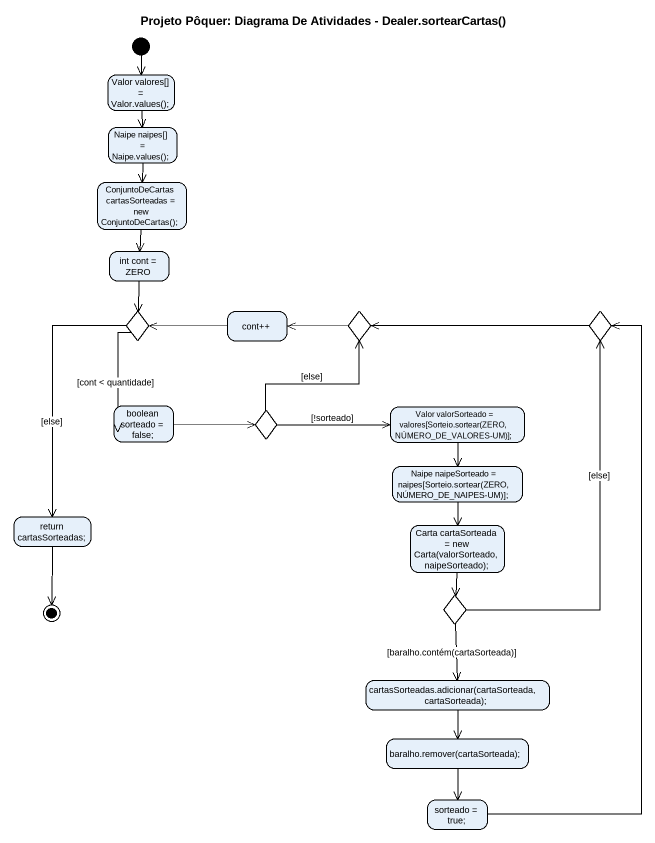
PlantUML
@startuml
title Projeto Pôquer: Diagrama De Atividades - Dealer.sortearCartas()
hide empty description
state "Valor valores[] = Valor.values();" as Valor_valores_Valor_values
state "Naipe naipes[] = Naipe.values();" as Naipe_naipes_Naipe_values
state "ConjuntoDeCartas cartasSorteadas = new ConjuntoDeCartas();" as ConjuntoDeCartas
state "int cont = ZERO" as int_cont_ZERO
state choice1 <<choice>>
state "cont++" as cont
state choice2 <<choice>>
state choice3 <<choice>>
state "boolean sorteado = false;" as boolean_sorteado_false
state choice4 <<choice>>
state "Valor valorSorteado = valores[Sorteio.sortear(ZERO, NÚMERO_DE_VALORES-UM)];" as Valor_valorSorteado_valores
state "Naipe naipeSorteado = naipes[Sorteio.sortear(ZERO, NÚMERO_DE_NAIPES-UM)];" as Naipe_naipeSorteado_naipes
state "return cartasSorteadas;" as return_cartasSorteadas
state "Carta cartaSorteada = new Carta(valorSorteado, naipeSorteado);" as Carta_cartaSorteada_new
state choice5 <<choice>>
state "cartasSorteadas.adicionar(cartaSorteada, cartaSorteada);" as cartasSorteadas_adicionar
state "baralho.remover(cartaSorteada);" as baralho_remover
state "sorteado = true;" as sorteado_true
[*] --> Valor_valores_Valor_values
Valor_valores_Valor_values --> Naipe_naipes_Naipe_values
Naipe_naipes_Naipe_values --> ConjuntoDeCartas
ConjuntoDeCartas --> int_cont_ZERO
int_cont_ZERO --> choice1
choice1 --> boolean_sorteado_false : [cont < quantidade]
choice1 --> return_cartasSorteadas : [else]
cont -left-> choice1
choice2 -left-> cont
choice3 -left-> choice2
boolean_sorteado_false -right-> choice4
choice4 -up-> choice2 : [else]
choice4 -right-> Valor_valorSorteado_valores : [!sorteado]
Valor_valorSorteado_valores --> Naipe_naipeSorteado_naipes
Naipe_naipeSorteado_naipes --> Carta_cartaSorteada_new
Carta_cartaSorteada_new --> choice5
choice5 -up-> choice3 : [else]
choice5 --> cartasSorteadas_adicionar : [baralho.contém(cartaSorteada)]
cartasSorteadas_adicionar --> baralho_remover
baralho_remover --> sorteado_true
sorteado_true -up-> choice3
return_cartasSorteadas --> [*]
@enduml
